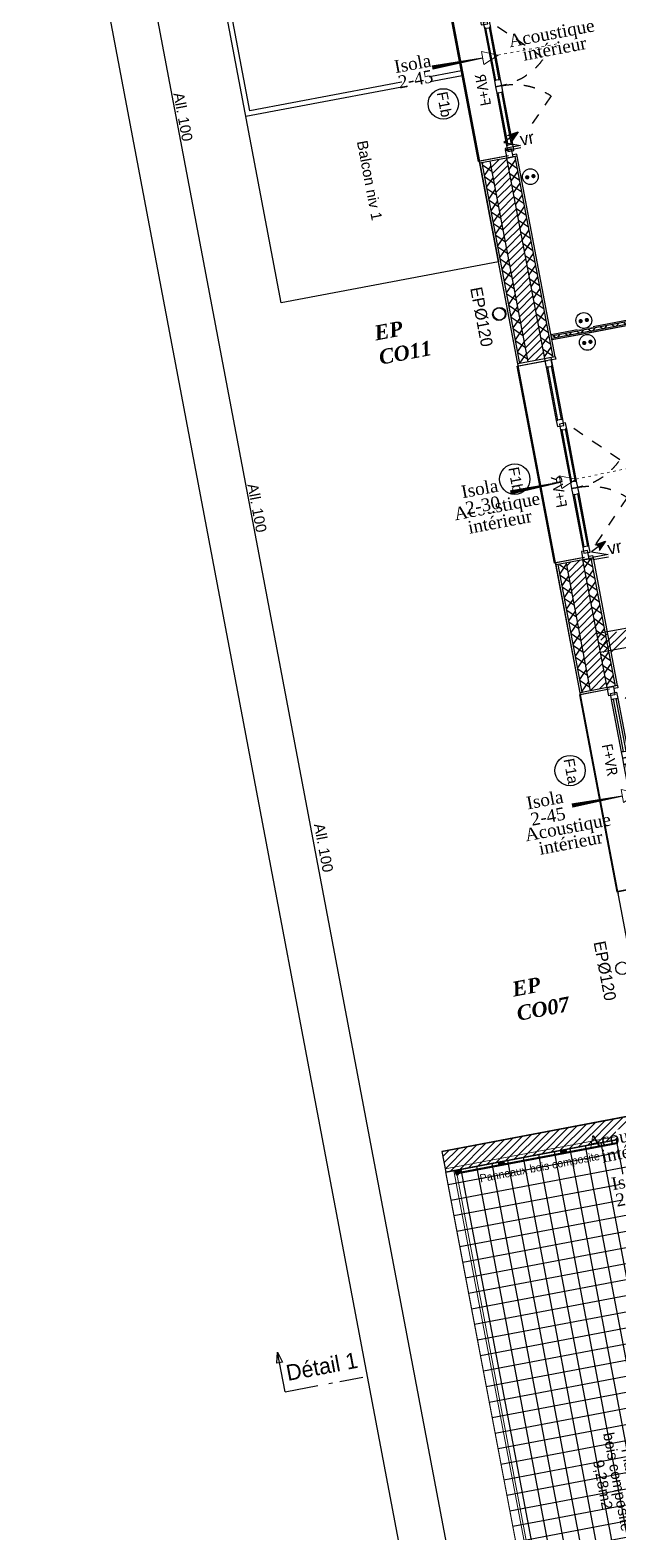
# Model space of a CAD drawing. Header units: centimetres. Extents: x 187368 to 251255, y -383447 to -322514.
# Drawn here: x 187368 to 192943, y -351184 to -336937 of the extents above; entities that cross this region are included whole.
import ezdxf

# ---------------------------------------------------------------- set-up
doc = ezdxf.new("R2010")
doc.units = ezdxf.units.CM
for name, pattern in [('ACAD_ISO03W100', [30, 12, -18]), ('Style de ligne -1', [0.41664, 0.20828, -0.20836]), ('Style de ligne -6', [1.04164, 0.625, -0.20828, 0.06943, -0.13893])]:
    doc.linetypes.add(name, pattern=pattern)
doc.layers.get('0').update_dxf_attribs({"color": 252})
for name, color, linetype in [('3-BAT C-Niveau 2', 252, 'Continuous'), ('prlm-EAU-EPEXT', 145, 'Continuous'), ('prlm-VMC', 93, 'Continuous')]:
    doc.layers.add(name, color=color, linetype=linetype)
doc.layers.add('prlm-ELEC-CFO', color=1, linetype='Continuous', lineweight=25)
doc.layers.add('prlm-ZEROPLOT', color=254, linetype='Continuous', plot=False)
doc.styles.add('Futura Book', font='')
doc.styles.add('Futura Std Book', font='')
doc.styles.add('Helvetica', font='arial.ttf')
doc.styles.add('Lucida Grande', font='')
doc.styles.add('prlm-eau-ep', font='timesbi.ttf', dxfattribs={"height": 18})
doc.styles.add('prlm-elec-cfo', font='comic.ttf', dxfattribs={"height": 12})
doc.styles.add('prlm-vmc', font='pala.ttf', dxfattribs={"height": 14})
doc.styles.get('Futura Book').set_extended_font_data('Futura Book')
doc.styles.get('Futura Std Book').set_extended_font_data('Futura Std Book')
doc.styles.get('Lucida Grande').set_extended_font_data('Lucida Grande')
pattern_1 = [(145.723595, (66931.62, 115456.28), (-45.054865, -66.106423), []), (235.723595, (66931.62, 115456.28), (-66.106423, 45.054865), [])]
pattern_2 = [(45, (67117.507, 115456.283), (-31.2347524, 39.0434405), [])]
pattern_3 = [(145.723595, (66931.62, 115456.28), (-45.054865, -66.106423), []), (235.723595, (66931.62, 115456.28), (-66.106423, 45.054865), [])]
pattern_4 = [(45, (0, 0), (0, -1), [])]

# ---------------------------------------------------------------- blocks, each defined once
blk = doc.blocks.new('Groupe-125-1')
at = {"linetype": 'Continuous'}
for p, q in [((12440, -46334.5), (12646.3, -46295.4)), ((12442.8, -46349.2), (12649.1, -46310.1)), ((12445.6, -46363.9), (12651.9, -46324.9)), ((12448.4, -46378.7), (12654.7, -46339.6)), ((12451.1, -46393.4), (12657.5, -46354.3)), ((12453.9, -46408.1), (12660.3, -46369.1)), ((12456.7, -46422.9), (12663.1, -46383.8)), ((12459.5, -46437.6), (12665.8, -46398.5)), ((12462.3, -46452.4), (12668.6, -46413.3)), ((12465.1, -46467.1), (12671.4, -46428)), ((12467.9, -46481.8), (12674.2, -46442.8)), ((12470.7, -46496.6), (12677, -46457.5)), ((12473.5, -46511.3), (12679.8, -46472.2)), ((12476.3, -46526), (12682.6, -46487)), ((12479.1, -46540.8), (12685.4, -46501.7)), ((12481.8, -46555.5), (12688.2, -46516.4)), ((12484.6, -46570.3), (12691, -46531.2)), ((12487.4, -46585), (12693.8, -46545.9)), ((12490.2, -46599.7), (12696.5, -46560.7)), ((12493, -46614.5), (12699.3, -46575.4)), ((12495.8, -46629.2), (12702.1, -46590.1)), ((12498.6, -46644), (12704.9, -46604.9)), ((12501.4, -46658.7), (12707.7, -46619.6)), ((12504.2, -46673.4), (12710.5, -46634.4)), ((12507, -46688.2), (12713.3, -46649.1)), ((12509.8, -46702.9), (12716.1, -46663.8)), ((12512.5, -46717.6), (12718.9, -46678.6)), ((12515.3, -46732.4), (12721.7, -46693.3))]:
    blk.add_line(p, q, dxfattribs=at)
at = {"linetype": 'Continuous', "lineweight": 18, "flags": 128}
for points in [[(12643.5, -46280.6), (12726.3, -46718), (12520, -46757.1), (12437.2, -46319.7)], [(12447.6, -46320.8), (12528, -46745.4), (12518.2, -46747.3), (12437.7, -46322.6)], [(12720.1, -46709), (12722, -46718.8), (12520, -46757.1), (12518.2, -46747.3)]]:
    blk.add_lwpolyline(points, close=True, dxfattribs=at)
blk = doc.blocks.new('Groupe-126-1')
blk.add_blockref('Groupe-125-1', (0, 0))
blk = doc.blocks.new('Groupe-127-1')
at = {"linetype": 'Continuous'}
for p, q in [((12711.6, -46720.8), (12629.4, -46286.6)), ((12637.9, -46734.8), (12555.7, -46300.5)), ((12652.7, -46732), (12570.4, -46297.7)), ((12667.4, -46729.2), (12585.2, -46294.9)), ((12682.1, -46726.4), (12599.9, -46292.1)), ((12696.9, -46723.6), (12614.6, -46289.4)), ((12564.2, -46748.7), (12482, -46314.5)), ((12579, -46745.9), (12496.7, -46311.7)), ((12593.7, -46743.1), (12511.5, -46308.9)), ((12608.4, -46740.3), (12526.2, -46306.1)), ((12623.2, -46737.6), (12540.9, -46303.3)), ((12534.8, -46754.3), (12452.5, -46320.1)), ((12549.5, -46751.5), (12467.3, -46317.3))]:
    blk.add_line(p, q, dxfattribs=at)
at = {"linetype": 'Continuous', "lineweight": 18, "flags": 128}
for points in [[(12644.1, -46283.8), (12726.3, -46718), (12520, -46757.1), (12437.8, -46322.8)], [(12445.6, -46321.4), (12526.4, -46747.7), (12518.5, -46749.2), (12437.8, -46322.8)], [(12518.5, -46749.2), (12724.9, -46710.2), (12726.3, -46718), (12520, -46757.1)]]:
    blk.add_lwpolyline(points, close=True, dxfattribs=at)
blk = doc.blocks.new('FENETRE TYPE 1')
at = {"linetype": 'Style de ligne -1', "ltscale": 50.8}
for p, q in [((48.2, 60.2), (4, 16)), ((84.7, 60), (128.7, 16))]:
    blk.add_line(p, q, dxfattribs=at)
at = {"linetype": 'Continuous'}
blk.add_line((0, 16), (0, 14), dxfattribs=at)
at = {"linetype": 'Continuous', "lineweight": 25, "flags": 128}
for points in [[(-2, 18), (0, 18), (0, 14)], [(192, 18), (190, 18), (190, 14)], [(0, 8), (0, -18), (-2, -18)], [(190, 7.7), (190, -18), (192, -18)]]:
    blk.add_lwpolyline(points, dxfattribs=at)
at = {"linetype": 'Continuous', "flags": 128}
for points in [[(4, 16), (10, 16), (10, 10), (4, 10)], [(10, 16), (60.5, 16), (60.5, 14.5), (10, 14.5)], [(60.5, 16), (66.5, 16), (66.5, 10), (60.5, 10)], [(66.5, 16), (72.5, 16), (72.5, 10), (66.5, 10)], [(72.5, 16), (123, 16), (123, 14.5), (72.5, 14.5)], [(122.7, 16), (128.7, 16), (128.7, 10), (122.7, 10)], [(-2, 14), (6, 14), (6, 8), (-2, 8)], [(10, 11.5), (60.5, 11.5), (60.5, 10), (10, 10)], [(72.5, 11.5), (123, 11.5), (123, 10), (72.5, 10)], [(126.7, 14), (132.7, 14), (132.7, 7.7), (126.7, 7.7)], [(132.7, 14), (184, 14), (184, 12.5), (132.7, 12.5)], [(132.7, 9.2), (184, 9.2), (184, 7.7), (132.7, 7.7)], [(184, 14), (192.3, 14), (192.3, 7.7), (184, 7.7)], [(184, 13.7), (190, 13.7), (190, 7.7), (184, 7.7)]]:
    blk.add_lwpolyline(points, close=True, dxfattribs=at)
blk.add_lwpolyline([(0, 10), (0, -19), (190, -19), (190, 10)], dxfattribs=at)
at = {"linetype": 'Style de ligne -1', "ltscale": 50.8}
for centre, radius, start, end in [((4, 16), 62.5, 360, 45), ((128.7, 16), 62.2, 136.6392, 180)]:
    blk.add_arc(centre, radius, start, end, dxfattribs=at)
at = {"insert": (50.4, 2.8), "char_height": 10.16, "attachment_point": 1, "line_spacing_factor": 0.978845, "style": 'Lucida Grande'}
blk.add_mtext('F+VR ', dxfattribs=at)
blk = doc.blocks.new('Groupe-132-1')
at = {"linetype": 'Continuous'}
blk.add_circle((12555.7, -45941.8), 14.4, dxfattribs=at)
at = {"insert": (12559.4, -45929.4), "char_height": 10.09, "attachment_point": 1, "rotation": 280.7236, "line_spacing_factor": 0.834288, "style": 'Helvetica'}
blk.add_mtext('F1a', dxfattribs=at)
blk = doc.blocks.new('Groupe-139-1')
at = {"linetype": 'Continuous'}
blk.add_circle((12435.5, -45309.4), 14.4, dxfattribs=at)
at = {"insert": (12439.2, -45297), "char_height": 10.09, "attachment_point": 1, "rotation": 280.7236, "line_spacing_factor": 0.834288, "style": 'Helvetica'}
blk.add_mtext('F1b', dxfattribs=at)
blk = doc.blocks.new('Groupe-140-1')
at = {"linetype": 'Continuous'}
blk.add_circle((12503.3, -45665.4), 14.4, dxfattribs=at)
at = {"insert": (12507, -45653), "char_height": 10.09, "attachment_point": 1, "rotation": 280.7236, "line_spacing_factor": 0.834288, "style": 'Helvetica'}
blk.add_mtext('F1b', dxfattribs=at)
blk = doc.blocks.new('Groupe-174-1')
at = {"linetype": 'Continuous'}
blk.add_circle((12605.1, -46129.4), 6, dxfattribs=at)
at = {"insert": (12589.1, -46102.6), "char_height": 11.33, "attachment_point": 1, "rotation": 280.7236, "line_spacing_factor": 0.962448, "style": 'Futura Std Book'}
blk.add_mtext('EPØ120', dxfattribs=at)
blk = doc.blocks.new('Groupe-215-1')
at = {"linetype": 'Continuous'}
h = blk.add_hatch(dxfattribs=at)
h.set_pattern_fill('BOIS 45', color=256, style=0, pattern_type=2)
h.set_pattern_definition(pattern_4)
h.paths.add_polyline_path([(12664.7, -46279.9), (12669.7, -46278.9), (12670.2, -46281.6), (12665.2, -46282.5)])
h = blk.add_hatch(dxfattribs=at)
h.set_pattern_fill('BOIS 45', color=256, style=0, pattern_type=2)
h.set_pattern_definition(pattern_4)
h.paths.add_polyline_path([(12546.8, -46302.2), (12551.8, -46301.3), (12552.3, -46303.9), (12547.3, -46304.8)])
h = blk.add_hatch(dxfattribs=at)
h.set_pattern_fill('BOIS 45', color=256, style=0, pattern_type=2)
h.set_pattern_definition(pattern_4)
h.paths.add_polyline_path([(12605.8, -46291), (12610.7, -46290.1), (12611.2, -46292.8), (12606.3, -46293.7)])
h = blk.add_hatch(dxfattribs=at)
h.set_pattern_fill('BOIS 45', color=256, style=0, pattern_type=2)
h.set_pattern_definition(pattern_4)
h.paths.add_polyline_path([(12487.9, -46313.4), (12492.8, -46312.4), (12493.3, -46315.1), (12488.4, -46316)])
h = blk.add_hatch(dxfattribs=at)
h.set_pattern_fill('BOIS 45', color=256, style=0, pattern_type=2)
h.set_pattern_definition(pattern_4)
h.paths.add_polyline_path([(12446.9, -46321.1), (12451.9, -46320.2), (12452.4, -46322.8), (12447.4, -46323.8)])
at = {"linetype": 'Continuous', "flags": 128}
for points in [[(12670.2, -46281.6), (12447.4, -46323.8), (12446.9, -46321.1), (12669.7, -46278.9)], [(12670.2, -46281.6), (12670.3, -46282.6), (12447.6, -46324.7), (12447.4, -46323.8)], [(12664.7, -46279.9), (12669.7, -46278.9), (12670.2, -46281.6), (12665.2, -46282.5)], [(12546.8, -46302.2), (12551.8, -46301.3), (12552.3, -46303.9), (12547.3, -46304.8)], [(12605.8, -46291), (12610.7, -46290.1), (12611.2, -46292.8), (12606.3, -46293.7)], [(12487.9, -46313.4), (12492.8, -46312.4), (12493.3, -46315.1), (12488.4, -46316)], [(12446.9, -46321.1), (12451.9, -46320.2), (12452.4, -46322.8), (12447.4, -46323.8)]]:
    blk.add_lwpolyline(points, close=True, dxfattribs=at)
blk = doc.blocks.new('Groupe-237-1')
at = {"linetype": 'Continuous'}
blk.add_circle((12488.2, -45508.9), 6, dxfattribs=at)
at = {"insert": (12472.1, -45482.2), "char_height": 11.33, "attachment_point": 1, "rotation": 280.7236, "line_spacing_factor": 0.962448, "style": 'Futura Std Book'}
blk.add_mtext('EPØ120', dxfattribs=at)
blk = doc.blocks.new('Groupe-259-1')
at = {"linetype": 'Continuous'}
blk.add_line((12285.5, -46531.2), (12278.4, -46493.6), dxfattribs=at)
at = {"linetype": 'Style de ligne -6', "lineweight": 25, "ltscale": 50.8}
blk.add_line((12285.5, -46531.2), (12359.2, -46517.2), dxfattribs=at)
at = {"linetype": 'Continuous', "flags": 128}
blk.add_lwpolyline([(12277.7, -46504), (12278.4, -46493.6), (12282.9, -46502.9)], close=True, dxfattribs=at)
at = {"insert": (12285.3, -46506), "char_height": 15.1, "attachment_point": 1, "rotation": 10.7192, "line_spacing_factor": 0.962448, "style": 'Futura Std Book'}
blk.add_mtext('Détail 1', dxfattribs=at)
blk = doc.blocks.new('xi.epext')
at = {"layer": 'prlm-EAU-EPEXT', "color": 0, "linetype": 'ByBlock', "lineweight": -2}
blk.add_circle((0, 0), 5, dxfattribs=at)
blk = doc.blocks.new('xi.EA')
at = {"layer": 'prlm-VMC', "color": 0, "linetype": 'ByBlock', "lineweight": 5, "flags": 128}
blk.add_lwpolyline([(-6.2, -15), (6.2, -15), (0, 0)], close=True, dxfattribs=at)
at = {"layer": 'prlm-VMC', "color": 0, "linetype": 'ByBlock', "lineweight": -2, "flags": 128}
blk.add_lwpolyline([(0, -15, 1, 4, 0), (0, -63.6, 1, 1, 0)], format="xyseb", dxfattribs=at)
at = {"layer": 'prlm-VMC', "color": 0, "linetype": 'ByBlock', "lineweight": 5}
blk.add_solid([(0, 0), (6.2, -15), (-6.2, -15), (0, 0)], dxfattribs=at)
at = {"layer": 'prlm-ZEROPLOT', "color": 250, "linetype": 'ACAD_ISO03W100', "lineweight": 0, "ltscale": 0.2}
blk.add_lwpolyline([(0, 0), (0, 60)], dxfattribs=at)
blk = doc.blocks.new('xi.VR')
at = {"layer": 'prlm-ELEC-CFO', "lineweight": 5}
blk.add_hatch(color=0, dxfattribs=at).paths.add_polyline_path([(-3, 6), (-0.1, 3.7), (0, 0), (7.5, 7.5)])
at = {"layer": 'prlm-ELEC-CFO', "color": 0}
for points in [[(1, 4.2), (-7.5, 0), (7.5, -5.5), (-7.5, -5.5), (-7.5, -7.5), (7.5, -7.5)], [(-3, 6), (7.5, 7.5), (0, 0)]]:
    blk.add_lwpolyline(points, dxfattribs=at)
blk = doc.blocks.new('xi.PC')
at = {"color": 0, "lineweight": 5}
blk.add_wipeout([(-7.5, -7.5), (7.5, -7.5), (7.5, 7.5), (-7.5, 7.5)], dxfattribs=at).dxf.layer = 'prlm-ELEC-CFO'
at = {"layer": 'prlm-ELEC-CFO', "color": 0, "linetype": 'ByBlock', "lineweight": 5, "const_width": 2}
for points in [[(-4, 0, 1), (-2, 0, 1)], [(2, 0, 1), (4, 0, 1)]]:
    blk.add_lwpolyline(points, format="xyb", close=True, dxfattribs=at)
at = {"layer": 'prlm-ELEC-CFO', "color": 0, "linetype": 'ByBlock', "lineweight": -2}
blk.add_circle((0, 0), 7.5, dxfattribs=at)

msp = doc.modelspace()

# ---------------------------------------------------------------- hatches: boundary and pattern name
at = {"linetype": 'Continuous'}
h = msp.add_hatch(dxfattribs=at)
h.set_pattern_fill('02_ISOLANT', color=256, scale=10, angle=-169.27641, style=0, pattern_type=2)
h.set_pattern_definition([(235.723595, (66931.62, 115456.28), (66.106423, -45.054865), []), (325.723595, (66931.62, 115456.28), (-45.054865, -66.106423), [])])
h.paths.add_polyline_path([(195672.7, -339228.4), (195668.2, -339204.8), (192311.8, -339840.5), (192316.3, -339864.1)])
at = {"layer": '3-BAT C-Niveau 2', "linetype": 'Continuous'}
h = msp.add_hatch(dxfattribs=at)
h.set_pattern_fill('02_ISOLANT', color=256, scale=10, angle=100.72359, style=0, pattern_type=2)
h.set_pattern_definition(pattern_1)
h.paths.add_polyline_path([(192014, -340099.2), (192092.6, -340084.3), (191732.5, -338182.6), (191653.9, -338197.5)])
h = msp.add_hatch(dxfattribs=at)
h.set_pattern_fill('MURS MACONNERIE-2', color=256, scale=10, style=0, pattern_type=2)
h.set_pattern_definition(pattern_2)
h.paths.add_polyline_path([(192092.6, -340084.3), (192249.8, -340054.5), (191889.7, -338152.8), (191732.5, -338182.6)])
h = msp.add_hatch(dxfattribs=at)
h.set_pattern_fill('02_ISOLANT', color=256, scale=10, angle=100.72359, style=0, pattern_type=2)
h.set_pattern_definition(pattern_1)
h.paths.add_polyline_path([(192249.8, -340054.5), (192328.4, -340039.7), (191968.3, -338137.9), (191889.7, -338152.8)])
h = msp.add_hatch(dxfattribs=at)
h.set_pattern_fill('02_ISOLANT', color=256, scale=10, angle=100.72359, style=0, pattern_type=2)
h.set_pattern_definition(pattern_3)
h.paths.add_polyline_path([(192604.9, -343219.3), (192683.5, -343204.4), (192454, -341992.9), (192375.4, -342007.8)])
h = msp.add_hatch(dxfattribs=at)
h.set_pattern_fill('MURS MACONNERIE-2', color=256, scale=10, style=0, pattern_type=2)
h.set_pattern_definition(pattern_2)
h.paths.add_polyline_path([(192683.5, -343204.4), (192840.7, -343174.6), (192611.3, -341963.1), (192454, -341992.9)])
h = msp.add_hatch(dxfattribs=at)
h.set_pattern_fill('02_ISOLANT', color=256, scale=10, angle=100.72359, style=0, pattern_type=2)
h.set_pattern_definition(pattern_3)
h.paths.add_polyline_path([(192840.7, -343174.6), (192919.3, -343159.7), (192689.9, -341948.2), (192611.3, -341963.1)])
h = msp.add_hatch(dxfattribs=at)
h.set_pattern_fill('MURS MACONNERIE-2', color=256, scale=10, style=0, pattern_type=2)
h.set_pattern_definition(pattern_2)
h.paths.add_polyline_path([(193475.4, -347362), (193438.2, -347165.5), (191272.4, -347575.6), (191309.6, -347772.2)])

# ---------------------------------------------------------------- linework, layer by layer
at = {"linetype": 'Continuous', "lineweight": 25}
for p, q in [((195665.8, -339192.1), (192309.4, -339827.7)), ((195675.1, -339241.2), (192662.4, -339811.7)), ((192613.2, -339821), (192318.7, -339876.8))]:
    msp.add_line(p, q, dxfattribs=at)
at = {"linetype": 'Continuous'}
for p, q in [((195668.2, -339204.8), (192311.8, -339840.5)), ((195668.2, -339204.8), (192311.8, -339840.5)), ((195672.7, -339228.4), (192316.3, -339864.1)), ((195672.7, -339228.4), (192316.3, -339864.1)), ((195675.1, -339241.2), (192318.7, -339876.8))]:
    msp.add_line(p, q, dxfattribs=at)
at = {"layer": '3-BAT C-Niveau 2', "linetype": 'Continuous'}
for p, q in [((189414.2, -337755.9), (191466.1, -337367.3)), ((191994.3, -340102.9), (191634.2, -338201.2)), ((192014, -340099.2), (191653.9, -338197.5)), ((192092.6, -340084.3), (191732.5, -338182.6)), ((192328.4, -340039.7), (191968.3, -338137.9)), ((192348.1, -340035.9), (191987.9, -338134.2)), ((192585.2, -343223), (192355.8, -342011.5)), ((192604.9, -343219.3), (192375.4, -342007.8)), ((192683.5, -343204.4), (192454, -341992.9)), ((192919.3, -343159.7), (192689.9, -341948.2)), ((192938.9, -343156), (192709.5, -341944.5)), ((192802.9, -342843.1), (193016.9, -342629.1)), ((192877.6, -342838.7), (193103.6, -342612.7)), ((192780.5, -342724.9), (192843.5, -342662)), ((192791.7, -342784), (192930.2, -342645.5)), ((193438.2, -347165.5), (191272.4, -347575.6)), ((193475.4, -347362), (191309.6, -347772.2)), ((191272.4, -347575.6), (191309.6, -347772.2))]:
    msp.add_line(p, q, dxfattribs=at)
at = {"layer": '3-BAT C-Niveau 2', "linetype": 'Continuous', "lineweight": 25}
for p, q in [((191987.9, -338134.2), (191634.2, -338201.2)), ((191994.3, -340102.9), (191634.2, -338201.2)), ((192092.6, -340084.3), (191732.5, -338182.6)), ((192249.8, -340054.5), (191889.7, -338152.8)), ((192348.1, -340035.9), (191987.9, -338134.2)), ((192348.1, -340035.9), (191994.3, -340102.9)), ((192740.8, -342662.8), (200967.9, -341104.7)), ((192740.8, -342662.8), (200967.9, -341104.7)), ((192774.3, -342839.6), (201001.4, -341281.6)), ((192774.3, -342839.6), (201001.4, -341281.6)), ((192709.5, -341944.5), (192355.8, -342011.5)), ((192585.2, -343223), (192355.8, -342011.5)), ((192683.5, -343204.4), (192454, -341992.9)), ((192840.7, -343174.6), (192611.3, -341963.1)), ((192938.9, -343156), (192709.5, -341944.5)), ((192938.9, -343156), (192585.2, -343223))]:
    msp.add_line(p, q, dxfattribs=at)
at = {"layer": '3-BAT C-Niveau 2', "linetype": 'Continuous', "lineweight": 35}
for p, q in [((193438.2, -347165.5), (191272.4, -347575.6)), ((193475.4, -347362), (191309.6, -347772.2))]:
    msp.add_line(p, q, dxfattribs=at)
at = {"layer": '3-BAT C-Niveau 2', "linetype": 'Continuous', "flags": 128}
for points in [[(191001.5, -334859.9), (191811.1, -339135.1), (189749.3, -339525.6), (188939.7, -335250.4)], [(191401, -347754.8), (191409.1, -347797.1), (191431.7, -347792.9), (191431.3, -347790.9), (191410.7, -347794.8), (191403.4, -347756.4), (191424, -347752.5), (191423.6, -347750.6)]]:
    msp.add_lwpolyline(points, close=True, dxfattribs=at)
msp.add_lwpolyline([(191458, -337324.7), (189451.8, -337704.7), (188993, -335282.1), (191018.4, -334898.6)], dxfattribs=at)

# ---------------------------------------------------------------- block references
at = {"layer": '3-BAT C-Niveau 2', "rotation": 280.7235947438885}
for p, xscale, yscale, zscale in [((191807.3, -338148), -9.999999999999998, 10, 10), ((192528.9, -341958.4), -9.999999999999998, 10, 10), ((192765.8, -343209.1), 9.999999999999998, 9.999999999999998, 9.999999999999998)]:
    msp.add_blockref('FENETRE TYPE 1', p, dxfattribs=dict(at, xscale=xscale, yscale=yscale, zscale=zscale))
at = {"layer": '3-BAT C-Niveau 2', "xscale": 10, "yscale": 10, "zscale": 10}
for name in ['Groupe-139-1', 'Groupe-237-1', 'Groupe-140-1', 'Groupe-132-1', 'Groupe-174-1', 'Groupe-215-1', 'Groupe-126-1', 'Groupe-127-1', 'Groupe-259-1']:
    msp.add_blockref(name, (66931.6, 115456.3), dxfattribs=at)
at = {"layer": 'prlm-EAU-EPEXT', "xscale": 11.99999999999999, "yscale": 11.99999999999999, "zscale": 11.99999999999999, "rotation": 10.72360141139323}
for p in [(191820.6, -339628.2), (192982.6, -345837.6)]:
    msp.add_blockref('xi.epext', p, dxfattribs=at)

# ---------------------------------------------------------------- texts
at = {"layer": '3-BAT C-Niveau 2'}
for s, insert, char_height, attachment_point, rotation, line_spacing_factor, style in [('All. 100', (188825.1, -337521.4), 100.54, 1, 280.72359, 0.834288, 'Helvetica'), ('All. 100', (189527, -341231.2), 100.54, 1, 280.72359, 0.834288, 'Helvetica'), ('All. 100', (190157.9, -344455.1), 100.54, 1, 280.72359, 0.834288, 'Helvetica'), ('Panneaux bois composite', (191625.5, -347794.4), 75.516, 1, 10.72359, 0.962448, 'Futura Book'), ('Balcon\\P{\\H0.6752x;Platelage \\Pbois composite}\\P{\\H0.6752x;9,}{\\H0.6752x;28}{\\H0.6752x;m2}\\P', (193336.6, -350633.7), 151.309, 2, 280.72359, 0.834288, 'Helvetica')]:
    msp.add_mtext(s, dxfattribs=dict(at, insert=insert, char_height=char_height, attachment_point=attachment_point, rotation=rotation, line_spacing_factor=line_spacing_factor, style=style))
at = {"layer": '3-BAT C-Niveau 2', "insert": (190637.3, -338354.1), "char_height": 100.872, "width": 1131.949, "attachment_point": 2, "rotation": 280.72359, "line_spacing_factor": 0.834288, "style": 'Helvetica'}
msp.add_mtext('Balcon niv 1', dxfattribs=at)
at = {"layer": 'prlm-EAU-EPEXT', "char_height": 140, "attachment_point": 1, "rotation": 10.7236, "style": 'prlm-eau-ep'}
for s, insert in [('EP CO11', (190621.2, -339745.2)), ('EP CO07', (191927.9, -345969.3))]:
    msp.add_mtext_dynamic_manual_height_columns(s, width=91.584, gutter_width=75, heights=[0], dxfattribs=dict(at, insert=insert))

# ---------------------------------------------------------------- next in the draw order: texts
at = {"layer": 'prlm-VMC', "char_height": 120, "rotation": 10.7236, "style": 'prlm-vmc', "bg_fill": 3, "box_fill_scale": 1.1, "bg_fill_color": 256, "bg_fill_transparency": 0}
for s, insert, width, attachment_point, line_spacing_factor in [('Acoustique intérieur', (192300.8, -336907.2), 236.74, 2, 0.75), ('Acoustique intérieur', (191784, -341394), 236.74, 2, 0.75), ('Acoustique intérieur', (192456, -344439.4), 236.74, 2, 0.75), ('Acoustique intérieur', (193050, -347358.9), 236.74, 2, 0.75), ('Isola\\P2-30', (193070.7, -347931.5), 173.979, 5, 0.8)]:
    msp.add_mtext(s, dxfattribs=dict(at, insert=insert, width=width, attachment_point=attachment_point, line_spacing_factor=line_spacing_factor))
at = {"layer": 'prlm-VMC', "linetype": 'ByBlock', "lineweight": -2, "insert": (190984.4, -337196.3), "char_height": 120, "width": 236.74, "attachment_point": 2, "rotation": 10.7236, "line_spacing_factor": 0.75, "style": 'prlm-vmc', "bg_fill": 3, "box_fill_scale": 1.1, "bg_fill_color": 256, "bg_fill_transparency": 0}
msp.add_mtext('Isola\\P2-45', dxfattribs=at)

# ---------------------------------------------------------------- next in the draw order: block references
at = {"layer": 'prlm-VMC', "xscale": 10, "yscale": 10, "zscale": 10, "rotation": 280.7314913747782}
msp.add_blockref('xi.EA', (191806.5, -337174.8), dxfattribs=at)

# ---------------------------------------------------------------- next in the draw order: texts
at = {"layer": 'prlm-VMC', "char_height": 120, "width": 173.979, "attachment_point": 5, "rotation": 10.7236, "line_spacing_factor": 0.8, "style": 'prlm-vmc', "bg_fill": 3, "box_fill_scale": 1.1, "bg_fill_color": 256, "bg_fill_transparency": 0}
for s, insert in [('Isola\\P2-30', (191646.3, -341367.2)), ('Isola\\P2-45', (192264.6, -344318.6))]:
    msp.add_mtext(s, dxfattribs=dict(at, insert=insert))

# ---------------------------------------------------------------- next in the draw order: linework, layer by layer
at = {"layer": 'prlm-ZEROPLOT'}
msp.add_lwpolyline([(191077.7, -335262.5), (199828.6, -333605.3), (200423.4, -336745.9), (207392.9, -335424.9), (215009.4, -375643), (207669.7, -377033), (207331.9, -375275.1), (198955.6, -376861.4)], close=True, dxfattribs=at)

# ---------------------------------------------------------------- next in the draw order: block references
at = {"layer": 'prlm-VMC', "xscale": 10, "yscale": 10, "zscale": 10}
for p, rotation in [((192545.8, -341196.5), 281.5647143823812), ((193132, -344175.5), 280.7239259392595)]:
    msp.add_blockref('xi.EA', p, dxfattribs=dict(at, rotation=rotation))

# ---------------------------------------------------------------- next in the draw order: block references
at = {"layer": 'prlm-ELEC-CFO', "xscale": 10, "yscale": 10, "zscale": 10, "rotation": 10.72360141139323}
for p in [(192111.9, -338328.6), (192618.6, -339692.9)]:
    msp.add_blockref('xi.PC', p, dxfattribs=at)

# ---------------------------------------------------------------- next in the draw order: texts
at = {"layer": 'prlm-ELEC-CFO', "lineweight": 20, "char_height": 120, "attachment_point": 5, "rotation": 10.7236, "line_spacing_factor": 0.8, "style": 'prlm-elec-cfo', "bg_fill": 3, "box_fill_scale": 1.1, "bg_fill_color": 256, "bg_fill_transparency": 0}
for insert in [(192080.1, -337964), (192910.1, -341843.5)]:
    msp.add_mtext('vr', dxfattribs=dict(at, insert=insert))

# ---------------------------------------------------------------- next in the draw order: block references
at = {"layer": 'prlm-ELEC-CFO', "xscale": 10, "yscale": 10, "zscale": 10, "rotation": 10.72360141139323}
for name, p in [('xi.VR', (191935.5, -337991.5)), ('xi.PC', (192652.5, -339900.3)), ('xi.VR', (192765.9, -341873.1))]:
    msp.add_blockref(name, p, dxfattribs=at)

# ---------------------------------------------------------------- next in the draw order: linework, layer by layer
at = {"layer": 'prlm-EAU-EPEXT'}
for points in [[(187368.2, -332813.3), (241754.8, -322513.6), (251255.2, -372679.9), (196868.6, -382979.5)], [(187885.6, -333165.6), (241402.1, -323030.8), (250721.3, -372240.6), (197204.9, -382375.5)]]:
    msp.add_lwpolyline(points, close=True, dxfattribs=at)

doc.saveas('drawing.dxf')
